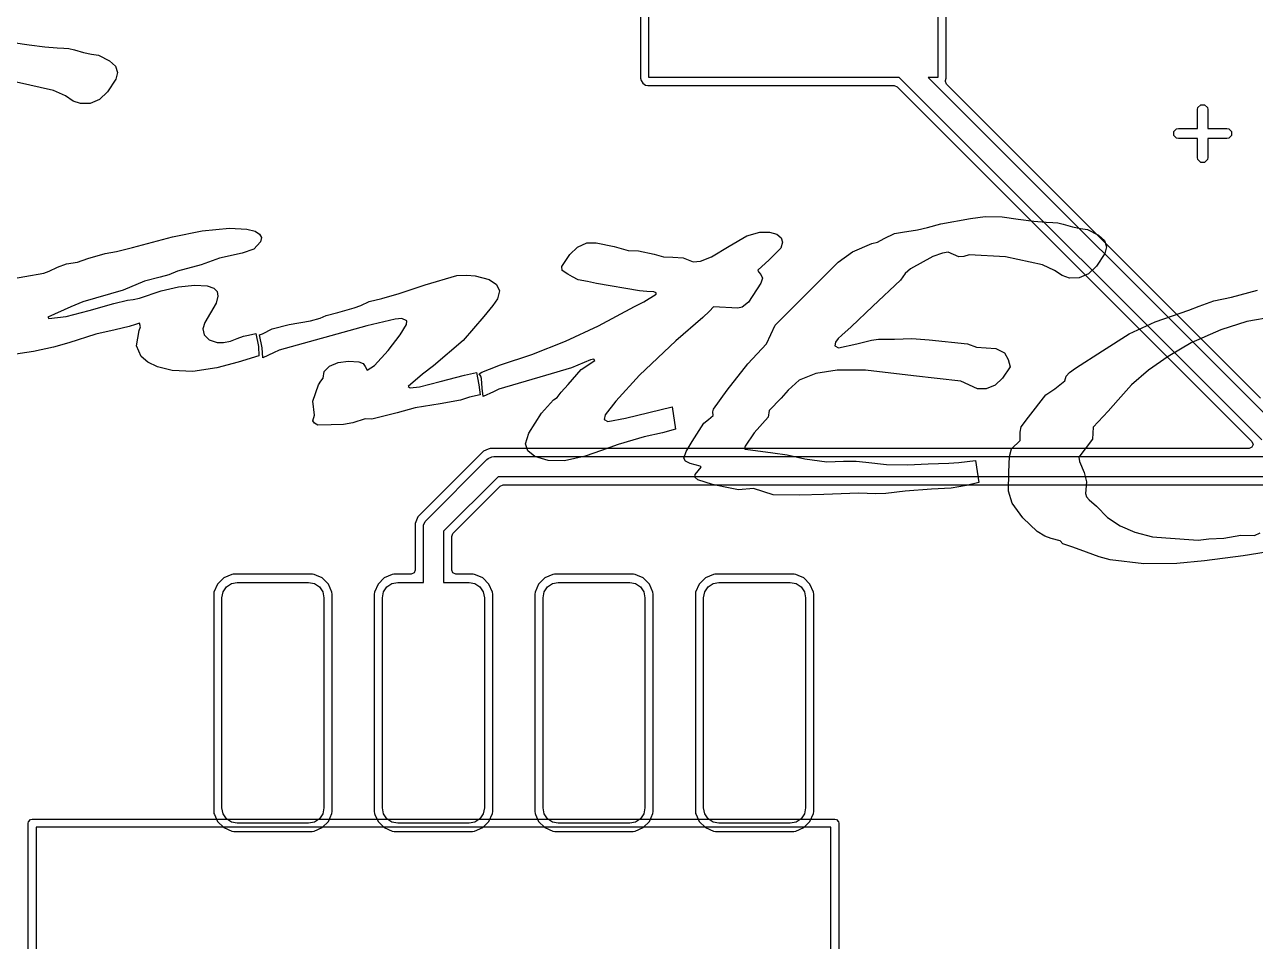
# Model space of a CAD drawing. Extents: x 125.5 to 181.1, y -135.3 to -67.6.
# Drawn here: x 136.42 to 151.76, y -112.86 to -101.44 of the extents above; entities that cross this region are included whole.
import ezdxf

# ---------------------------------------------------------------- set-up
doc = ezdxf.new("R2010")
doc.units = 0
doc.layers.add('BLACK', color=7, linetype='CONTINUOUS')

msp = doc.modelspace()

# ---------------------------------------------------------------- linework, layer by layer
at = {"layer": 'BLACK', "linetype": 'CONTINUOUS'}
for p, q in [((144.0975, -99.089908), (144.0975, -102.110091)), ((144.2, -102.1), (144.2, -99.1)), ((147.8, -99.1), (147.8, -102.1)), ((147.9025, -102.110095), (147.902499, -99.089906)), ((136.282045, -101.666704), (136.482183, -101.695049)), ((136.482183, -101.695049), (136.674579, -101.719301)), ((136.674579, -101.719301), (136.831346, -101.733055)), ((136.831346, -101.733055), (136.911385, -101.736255)), ((136.911385, -101.736255), (136.974117, -101.741613)), ((136.974117, -101.741613), (137.043752, -101.758107)), ((137.043752, -101.758107), (137.159672, -101.790948)), ((137.159672, -101.790948), (137.259267, -101.811237)), ((137.259267, -101.811237), (137.34303, -101.823031)), ((137.34303, -101.823031), (137.482319, -101.892713)), ((137.482319, -101.892713), (137.556336, -101.961831)), ((137.556336, -101.961831), (137.583371, -102.037478)), ((137.583371, -102.037478), (137.561677, -102.121251)), ((144.0975, -102.110091), (144.097501, -102.110095)), ((144.097501, -102.110095), (144.103447, -102.139993)), ((147.320394, -102.1), (144.2, -102.1)), ((151.837597, -106.617202), (147.320394, -102.1)), ((147.8, -102.1), (147.679606, -102.1)), ((147.679606, -102.1), (151.980005, -106.4004)), ((147.896458, -102.140471), (147.902499, -102.110098)), ((147.902499, -102.110098), (147.9025, -102.110095)), ((136.785882, -102.26462), (136.324521, -102.161782)), ((136.932963, -102.331566), (136.785882, -102.26462)), ((137.561677, -102.121251), (137.455387, -102.28158)), ((144.103447, -102.139993), (144.126102, -102.173898)), ((144.126102, -102.173898), (144.160007, -102.196553)), ((144.160007, -102.196553), (144.189905, -102.2025)), ((144.189905, -102.2025), (147.257227, -102.202499)), ((147.257227, -102.202499), (147.292582, -102.217144)), ((147.292582, -102.217144), (151.712583, -106.637145)), ((147.895497, -102.150225), (147.896458, -102.140471)), ((147.910142, -102.18558), (147.895497, -102.150225)), ((148.011867, -102.287305), (147.910142, -102.18558)), ((137.028553, -102.396464), (136.932963, -102.331566)), ((137.121268, -102.42702), (137.028553, -102.396464)), ((137.358784, -102.373664), (137.241334, -102.426257)), ((137.455387, -102.28158), (137.358784, -102.373664)), ((149.579309, -103.854747), (148.011867, -102.287305)), ((137.241334, -102.426257), (137.121268, -102.42702)), ((151.0365, -102.5), (151.041334, -102.4757)), ((151.0365, -102.7365), (151.0365, -102.5)), ((151.041334, -102.4757), (151.0757, -102.441334)), ((151.0757, -102.441334), (151.1243, -102.441334)), ((151.1243, -102.441334), (151.158666, -102.4757)), ((151.158666, -102.4757), (151.1635, -102.5)), ((151.1635, -102.5), (151.1635, -102.7365)), ((150.741334, -102.7757), (150.7757, -102.741334)), ((150.741334, -102.8243), (150.741334, -102.7757)), ((150.7757, -102.858666), (150.741334, -102.8243)), ((150.7757, -102.741334), (150.8, -102.7365)), ((150.8, -102.8635), (150.7757, -102.858666)), ((150.8, -102.7365), (151.0365, -102.7365)), ((151.0365, -102.8635), (150.8, -102.8635)), ((151.0365, -103.1), (151.0365, -102.8635)), ((151.1635, -102.7365), (151.4, -102.7365)), ((151.4, -102.8635), (151.1635, -102.8635)), ((151.1635, -102.8635), (151.1635, -103.1)), ((151.4, -102.7365), (151.4243, -102.741334)), ((151.4243, -102.858666), (151.4, -102.8635)), ((151.4243, -102.741334), (151.458666, -102.7757)), ((151.458666, -102.8243), (151.4243, -102.858666)), ((151.458666, -102.7757), (151.458666, -102.8243)), ((151.041334, -103.1243), (151.0365, -103.1)), ((151.0757, -103.158666), (151.041334, -103.1243)), ((151.1243, -103.158666), (151.0757, -103.158666)), ((151.158666, -103.1243), (151.1243, -103.158666)), ((151.1635, -103.1), (151.158666, -103.1243)), ((147.671102, -103.969538), (147.835882, -103.926422)), ((147.835882, -103.926422), (148.205609, -103.856945)), ((148.205609, -103.856945), (148.389658, -103.83257)), ((148.389658, -103.83257), (148.602107, -103.839063)), ((148.602107, -103.839063), (148.802245, -103.867408)), ((148.802245, -103.867408), (148.994641, -103.891661)), ((148.994641, -103.891661), (149.151408, -103.905414)), ((149.151408, -103.905414), (149.231447, -103.908615)), ((149.231447, -103.908615), (149.294179, -103.913972)), ((149.294179, -103.913972), (149.363814, -103.930467)), ((149.363814, -103.930467), (149.479734, -103.963307)), ((150.679309, -104.954747), (149.579309, -103.854747)), ((137.770215, -104.220727), (138.266328, -104.087345)), ((138.266328, -104.087345), (138.635195, -104.012143)), ((138.635195, -104.012143), (138.975654, -103.976896)), ((138.975654, -103.976896), (139.194029, -103.990147)), ((139.194029, -103.990147), (139.296957, -104.017891)), ((139.296957, -104.017891), (139.352033, -104.051737)), ((139.352033, -104.051737), (139.375691, -104.094058)), ((139.375691, -104.094058), (139.363837, -104.14707)), ((145.201755, -104.203011), (145.422153, -104.075001)), ((145.422153, -104.075001), (145.58191, -104.026316)), ((145.58191, -104.026316), (145.701976, -104.026586)), ((145.701976, -104.026586), (145.795986, -104.055275)), ((145.795986, -104.055275), (145.848649, -104.097586)), ((145.848649, -104.097586), (145.866386, -104.151558)), ((147.133749, -104.107423), (147.259038, -104.043703)), ((147.259038, -104.043703), (147.361783, -104.027842)), ((147.361783, -104.027842), (147.547239, -104.000028)), ((147.547239, -104.000028), (147.671102, -103.969538)), ((149.479734, -103.963307), (149.579329, -103.983596)), ((149.579329, -103.983596), (149.663092, -103.99539)), ((149.663092, -103.99539), (149.802381, -104.065072)), ((149.802381, -104.065072), (149.876398, -104.13419)), ((137.570483, -104.27008), (137.770215, -104.220727)), ((139.278023, -104.238335), (139.135805, -104.290638)), ((139.363837, -104.14707), (139.278023, -104.238335)), ((143.215011, -104.308203), (143.311609, -104.216694)), ((143.311609, -104.216694), (143.429477, -104.162721)), ((143.429477, -104.162721), (143.545862, -104.161275)), ((143.545862, -104.161275), (143.76864, -104.207501)), ((143.76864, -104.207501), (143.944254, -104.256075)), ((143.944254, -104.256075), (144.071348, -104.262117)), ((144.981904, -104.33771), (145.201755, -104.203011)), ((145.844098, -104.226245), (145.701219, -104.371435)), ((145.866386, -104.151558), (145.844098, -104.226245)), ((146.735646, -104.273828), (146.979426, -104.171231)), ((146.979426, -104.171231), (147.046927, -104.154116)), ((147.046927, -104.154116), (147.133749, -104.107423)), ((149.876398, -104.13419), (149.903433, -104.209837)), ((149.903433, -104.209837), (149.881739, -104.29361)), ((136.945346, -104.421255), (137.08166, -104.400153)), ((137.08166, -104.400153), (137.213446, -104.354443)), ((137.213446, -104.354443), (137.426498, -104.29355)), ((137.426498, -104.29355), (137.570483, -104.27008)), ((138.850973, -104.351771), (138.621785, -104.435612)), ((139.135805, -104.290638), (138.850973, -104.351771)), ((143.115136, -104.457838), (143.215011, -104.308203)), ((144.071348, -104.262117), (144.26815, -104.302522)), ((144.26815, -104.302522), (144.384292, -104.336394)), ((144.384292, -104.336394), (144.497409, -104.341707)), ((144.497409, -104.341707), (144.626331, -104.348815)), ((144.626331, -104.348815), (144.754126, -104.398877)), ((144.754126, -104.398877), (144.842105, -104.391299)), ((144.842105, -104.391299), (144.981904, -104.33771)), ((145.701219, -104.371435), (145.558192, -104.50147)), ((145.772441, -105.188044), (146.558674, -104.402094)), ((146.558674, -104.402094), (146.735646, -104.273828)), ((147.738469, -104.3326), (147.458703, -104.486143)), ((147.856697, -104.28984), (147.738469, -104.3326)), ((147.92876, -104.277366), (147.856697, -104.28984)), ((148.060585, -104.336572), (147.92876, -104.277366)), ((148.125047, -104.329833), (148.060585, -104.336572)), ((148.190839, -104.308697), (148.125047, -104.329833)), ((148.644583, -104.334142), (148.190839, -104.308697)), ((149.105944, -104.43698), (148.644583, -104.334142)), ((149.881739, -104.29361), (149.775449, -104.453939)), ((136.188968, -104.624188), (136.66348, -104.538714)), ((136.66348, -104.538714), (136.731904, -104.514073)), ((136.731904, -104.514073), (136.832991, -104.464191)), ((136.832991, -104.464191), (136.945346, -104.421255)), ((138.22242, -104.55889), (138.114446, -104.590693)), ((138.326737, -104.513545), (138.22242, -104.55889)), ((138.621785, -104.435612), (138.326737, -104.513545)), ((141.81013, -104.567753), (141.931231, -104.562073)), ((141.931231, -104.562073), (142.035334, -104.570509)), ((143.122025, -104.507911), (143.115136, -104.457838)), ((143.191209, -104.552104), (143.122025, -104.507911)), ((143.251009, -104.583233), (143.191209, -104.552104)), ((145.558192, -104.50147), (145.568521, -104.522884)), ((145.568521, -104.522884), (145.596646, -104.555373)), ((145.596646, -104.555373), (145.617272, -104.600676)), ((147.393967, -104.542435), (147.335688, -104.628387)), ((147.458703, -104.486143), (147.393967, -104.542435)), ((149.253025, -104.503925), (149.105944, -104.43698)), ((149.348615, -104.568823), (149.253025, -104.503925)), ((149.678846, -104.546023), (149.561395, -104.598616)), ((149.775449, -104.453939), (149.678846, -104.546023)), ((137.916098, -104.639051), (137.650442, -104.751431)), ((138.114446, -104.590693), (137.916098, -104.639051)), ((138.126564, -104.759995), (138.339386, -104.709224)), ((138.339386, -104.709224), (138.544797, -104.687373)), ((138.544797, -104.687373), (138.69885, -104.697956)), ((138.69885, -104.697956), (138.780124, -104.725181)), ((141.089564, -104.793865), (141.412871, -104.685946)), ((141.412871, -104.685946), (141.81013, -104.567753)), ((142.035334, -104.570509), (142.209699, -104.618824)), ((142.209699, -104.618824), (142.303724, -104.680332)), ((142.303724, -104.680332), (142.341483, -104.757801)), ((143.321074, -104.62014), (143.251009, -104.583233)), ((143.435871, -104.643358), (143.321074, -104.62014)), ((143.547973, -104.665853), (143.435871, -104.643358)), ((144.082676, -104.760135), (143.547973, -104.665853)), ((145.594971, -104.665442), (145.440002, -104.899768)), ((145.617272, -104.600676), (145.594971, -104.665442)), ((147.335688, -104.628387), (146.989266, -104.951968)), ((149.44133, -104.599379), (149.348615, -104.568823)), ((149.561395, -104.598616), (149.44133, -104.599379)), ((137.650442, -104.751431), (137.149405, -104.898199)), ((137.704372, -104.875274), (137.775418, -104.86548)), ((137.775418, -104.86548), (137.856735, -104.852289)), ((137.856735, -104.852289), (138.126564, -104.759995)), ((138.780124, -104.725181), (138.822871, -104.769426)), ((138.833027, -104.826431), (138.809997, -104.911002)), ((138.822871, -104.769426), (138.833027, -104.826431)), ((140.716829, -104.891829), (140.875561, -104.855583)), ((140.875561, -104.855583), (141.089564, -104.793865)), ((142.316606, -104.858691), (142.255879, -104.940243)), ((142.341483, -104.757801), (142.316606, -104.858691)), ((144.176574, -104.76702), (144.082676, -104.760135)), ((144.138174, -104.895663), (144.292886, -104.799929)), ((144.26348, -104.772423), (144.176574, -104.76702)), ((144.293034, -104.783091), (144.26348, -104.772423)), ((144.292886, -104.799929), (144.293034, -104.783091)), ((151.238662, -104.885792), (151.458329, -104.839953)), ((151.458329, -104.839953), (151.782754, -104.750832)), ((136.999458, -104.960051), (136.71412, -105.088058)), ((136.941877, -105.078616), (137.229432, -105.004322)), ((137.149405, -104.898199), (136.999458, -104.960051)), ((137.229432, -105.004322), (137.536942, -104.917426)), ((137.536942, -104.917426), (137.704372, -104.875274)), ((138.809997, -104.911002), (138.667997, -105.154063)), ((140.327206, -105.030713), (140.528202, -104.97191)), ((140.528202, -104.97191), (140.613058, -104.943222)), ((140.613058, -104.943222), (140.716829, -104.891829)), ((142.255879, -104.940243), (142.143663, -105.080672)), ((143.572956, -105.193163), (144.021677, -104.955228)), ((144.021677, -104.955228), (144.138174, -104.895663)), ((144.954147, -105.013004), (144.87375, -105.091831)), ((145.006564, -104.958011), (144.954147, -105.013004)), ((145.309762, -104.97328), (145.006564, -104.958011)), ((145.36313, -104.963216), (145.309762, -104.97328)), ((145.440002, -104.899768), (145.36313, -104.963216)), ((146.989266, -104.951968), (146.721153, -105.206273)), ((150.506041, -105.145988), (150.926666, -105.000418)), ((151.821867, -106.097305), (150.679309, -104.954747)), ((150.926666, -105.000418), (151.055834, -104.951271)), ((151.055834, -104.951271), (151.238662, -104.885792)), ((136.71412, -105.088058), (136.724125, -105.104455)), ((136.724125, -105.104455), (136.941877, -105.078616)), ((137.856581, -105.164012), (137.807296, -105.178386)), ((137.867266, -105.208553), (137.856581, -105.164012)), ((138.667997, -105.154063), (138.642807, -105.233078)), ((139.506067, -105.230659), (139.71811, -105.177772)), ((139.71811, -105.177772), (139.984253, -105.1312)), ((139.984253, -105.1312), (140.104904, -105.10064)), ((140.104904, -105.10064), (140.179843, -105.066484)), ((140.179843, -105.066484), (140.327206, -105.030713)), ((141.039964, -105.113536), (140.688471, -105.194362)), ((141.124908, -105.105399), (141.039964, -105.113536)), ((141.101474, -105.306867), (141.181449, -105.177867)), ((141.185684, -105.130995), (141.124908, -105.105399)), ((141.181449, -105.177867), (141.185684, -105.130995)), ((142.143663, -105.080672), (141.888044, -105.376118)), ((144.87375, -105.091831), (144.535271, -105.384076)), ((150.181947, -105.294938), (150.506041, -105.145988)), ((151.651163, -105.140567), (151.325071, -105.243443)), ((151.984428, -105.083711), (151.651163, -105.140567)), ((137.309455, -105.300173), (136.975374, -105.4052)), ((137.553164, -105.243693), (137.309455, -105.300173)), ((137.727291, -105.204705), (137.553164, -105.243693)), ((137.807296, -105.178386), (137.727291, -105.204705)), ((137.820048, -105.444852), (137.852572, -105.255317)), ((137.852572, -105.255317), (137.867266, -105.208553)), ((138.642807, -105.233078), (138.661941, -105.307258)), ((138.661941, -105.307258), (138.723172, -105.368773)), ((139.070634, -105.352785), (139.152617, -105.322103)), ((139.152617, -105.322103), (139.211777, -105.313437)), ((139.211777, -105.313437), (139.305547, -105.28905)), ((139.305547, -105.28905), (139.336378, -105.452469)), ((139.348851, -105.30859), (139.38811, -105.293935)), ((139.385494, -105.47105), (139.348851, -105.30859)), ((139.38811, -105.293935), (139.506067, -105.230659)), ((140.688471, -105.194362), (139.597255, -105.497476)), ((140.953631, -105.500784), (141.101474, -105.306867)), ((143.160255, -105.385914), (143.572956, -105.193163)), ((145.665323, -105.418407), (145.772441, -105.188044)), ((146.605664, -105.310411), (146.558801, -105.354478)), ((146.721153, -105.206273), (146.605664, -105.310411)), ((149.850513, -105.506085), (150.181947, -105.294938)), ((151.325071, -105.243443), (150.957153, -105.408067)), ((136.784268, -105.462771), (136.536938, -105.514644)), ((136.975374, -105.4052), (136.784268, -105.462771)), ((137.875369, -105.576294), (137.820048, -105.444852)), ((138.723172, -105.368773), (138.824298, -105.403593)), ((138.824298, -105.403593), (138.90081, -105.40394)), ((138.90081, -105.40394), (138.99035, -105.385255)), ((138.99035, -105.385255), (139.070634, -105.352785)), ((139.336378, -105.452469), (139.34388, -105.567629)), ((139.392633, -105.592842), (139.385494, -105.47105)), ((141.888044, -105.376118), (141.517854, -105.69278)), ((142.742144, -105.552455), (143.160255, -105.385914)), ((144.535271, -105.384076), (144.083282, -105.808087)), ((145.434, -105.669775), (145.665323, -105.418407)), ((146.525864, -105.39728), (146.518987, -105.445422)), ((146.518987, -105.445422), (146.563567, -105.469155)), ((146.558801, -105.354478), (146.525864, -105.39728)), ((146.563567, -105.469155), (146.789851, -105.417787)), ((146.789851, -105.417787), (146.972565, -105.372193)), ((146.972565, -105.372193), (147.063426, -105.363349)), ((147.063426, -105.363349), (147.26223, -105.36269)), ((147.26223, -105.36269), (147.475883, -105.353241)), ((147.475883, -105.353241), (147.692373, -105.368845)), ((147.692373, -105.368845), (148.171827, -105.419904)), ((148.171827, -105.419904), (148.280273, -105.460851)), ((148.280273, -105.460851), (148.521845, -105.475918)), ((148.521845, -105.475918), (148.63027, -105.532982)), ((150.957153, -105.408067), (150.668703, -105.576079)), ((136.536938, -105.514644), (136.232508, -105.558929)), ((137.957759, -105.647113), (137.875369, -105.576294)), ((139.34388, -105.567629), (139.083422, -105.645956)), ((139.525485, -105.531944), (139.392633, -105.592842)), ((139.597255, -105.497476), (139.525485, -105.531944)), ((140.328588, -105.653711), (140.460109, -105.634713)), ((140.460109, -105.634713), (140.585896, -105.643527)), ((140.782378, -105.690325), (140.953631, -105.500784)), ((142.35165, -105.679337), (142.742144, -105.552455)), ((143.471894, -105.61844), (143.235343, -105.716607)), ((143.357642, -105.73842), (143.526352, -105.627298)), ((143.514095, -105.61224), (143.471894, -105.61844)), ((143.526352, -105.627298), (143.514095, -105.61224)), ((148.63027, -105.532982), (148.677467, -105.612731)), ((148.677467, -105.612731), (148.701116, -105.707177)), ((149.517017, -105.722076), (149.850513, -105.506085)), ((150.668703, -105.576079), (150.424965, -105.747502)), ((138.081684, -105.704931), (137.957759, -105.647113)), ((138.261065, -105.749955), (138.081684, -105.704931)), ((138.520683, -105.763243), (138.261065, -105.749955)), ((138.819947, -105.718544), (138.520683, -105.763243)), ((139.083422, -105.645956), (138.819947, -105.718544)), ((140.143861, -105.848813), (140.157057, -105.764832)), ((140.157057, -105.764832), (140.220443, -105.698241)), ((140.220443, -105.698241), (140.328588, -105.653711)), ((140.585896, -105.643527), (140.643723, -105.664688)), ((140.643723, -105.664688), (140.666895, -105.700715)), ((140.666895, -105.700715), (140.693214, -105.748014)), ((140.693214, -105.748014), (140.782378, -105.690325)), ((141.517854, -105.69278), (141.382713, -105.79866)), ((141.903924, -105.809464), (142.054857, -105.776307)), ((142.054857, -105.776307), (142.082473, -105.928247)), ((142.085051, -105.794776), (142.120764, -105.7728)), ((142.120764, -105.7728), (142.215558, -105.733464)), ((142.215558, -105.733464), (142.35165, -105.679337)), ((143.235343, -105.716607), (142.91386, -105.814184)), ((143.193457, -105.926727), (143.357642, -105.73842)), ((145.176955, -105.998451), (145.434, -105.669775)), ((146.280919, -105.787613), (146.073376, -105.870775)), ((146.544409, -105.747904), (146.280919, -105.787613)), ((146.901475, -105.746987), (146.544409, -105.747904)), ((147.497925, -105.817931), (146.901475, -105.746987)), ((148.701116, -105.707177), (148.606101, -105.848193)), ((149.40077, -105.821368), (149.442763, -105.775202)), ((149.442763, -105.775202), (149.517017, -105.722076)), ((150.424965, -105.747502), (150.214688, -105.930085)), ((140.016138, -106.134321), (140.085818, -105.928854)), ((140.085818, -105.928854), (140.113853, -105.886428)), ((140.113853, -105.886428), (140.143861, -105.848813)), ((141.382713, -105.79866), (141.20415, -105.951943)), ((141.34364, -105.95397), (141.601944, -105.890143)), ((141.601944, -105.890143), (141.903924, -105.809464)), ((142.082473, -105.928247), (142.097396, -106.053892)), ((142.108646, -105.823241), (142.085051, -105.794776)), ((142.114058, -105.851973), (142.108646, -105.823241)), ((142.122055, -105.971188), (142.114058, -105.851973)), ((142.91386, -105.814184), (142.333421, -105.986137)), ((143.107967, -106.02301), (143.193457, -105.926727)), ((144.083282, -105.808087), (143.791026, -106.133035)), ((146.073376, -105.870775), (145.934208, -105.998546)), ((148.08902, -105.884956), (147.497925, -105.817931)), ((148.292823, -105.981655), (148.08902, -105.884956)), ((148.515123, -105.932312), (148.404343, -105.980989)), ((148.606101, -105.848193), (148.515123, -105.932312)), ((149.258812, -105.979617), (149.383428, -105.878577)), ((149.383428, -105.878577), (149.40077, -105.821368)), ((150.214688, -105.930085), (150.04592, -106.116669)), ((141.20415, -105.951943), (141.227657, -105.96948)), ((141.227657, -105.96948), (141.34364, -105.95397)), ((141.966234, -106.082351), (141.852349, -106.122536)), ((142.097396, -106.053892), (141.966234, -106.082351)), ((142.135799, -106.073808), (142.122055, -105.971188)), ((142.266145, -106.015692), (142.135799, -106.073808)), ((142.333421, -105.986137), (142.266145, -106.015692)), ((143.014184, -106.118326), (143.058069, -106.088863)), ((143.058069, -106.088863), (143.107967, -106.02301)), ((145.007934, -106.234764), (145.176955, -105.998451)), ((145.848761, -106.094588), (145.69738, -106.251423)), ((145.934208, -105.998546), (145.848761, -106.094588)), ((148.404343, -105.980989), (148.292823, -105.981655)), ((148.928355, -106.33379), (149.14724, -106.054684)), ((149.14724, -106.054684), (149.258812, -105.979617)), ((140.033387, -106.30849), (140.016138, -106.134321)), ((141.288175, -106.218242), (141.065488, -106.278924)), ((141.599561, -106.166503), (141.288175, -106.218242)), ((141.852349, -106.122536), (141.599561, -106.166503)), ((142.863094, -106.282653), (143.014184, -106.118326)), ((143.791026, -106.133035), (143.658316, -106.302835)), ((143.909294, -106.346841), (144.490633, -106.204064)), ((144.490633, -106.204064), (144.53313, -106.481889)), ((144.996166, -106.26493), (145.007934, -106.234764)), ((145.69738, -106.251423), (145.686732, -106.332381)), ((150.04592, -106.116669), (149.920348, -106.259703)), ((140.015149, -106.379925), (140.033387, -106.30849)), ((140.034442, -106.408761), (140.015149, -106.379925)), ((140.665447, -106.353472), (140.512812, -106.405426)), ((140.750567, -106.357569), (140.665447, -106.353472)), ((141.065488, -106.278924), (140.750567, -106.357569)), ((142.707323, -106.532958), (142.863094, -106.282653)), ((143.658316, -106.302835), (143.645971, -106.361421)), ((143.645971, -106.361421), (143.688912, -106.387593)), ((143.688912, -106.387593), (143.909294, -106.346841)), ((144.884444, -106.409414), (144.941833, -106.360506)), ((144.941833, -106.360506), (144.999867, -106.310225)), ((144.999867, -106.310225), (144.996166, -106.26493)), ((145.686732, -106.332381), (145.514282, -106.526423)), ((148.83893, -106.454676), (148.928355, -106.33379)), ((149.920348, -106.259703), (149.733633, -106.456934)), ((140.076552, -106.431674), (140.034442, -106.408761)), ((140.241929, -106.428593), (140.076552, -106.431674)), ((140.395105, -106.423857), (140.241929, -106.428593)), ((140.512812, -106.405426), (140.395105, -106.423857)), ((142.665537, -106.664347), (142.707323, -106.532958)), ((144.370926, -106.528684), (144.143239, -106.57658)), ((144.53313, -106.481889), (144.370926, -106.528684)), ((144.739771, -106.635635), (144.884444, -106.409414)), ((145.514282, -106.526423), (145.39944, -106.693174)), ((148.825345, -106.518004), (148.83893, -106.454676)), ((148.826336, -106.622095), (148.825345, -106.518004)), ((149.733633, -106.456934), (149.72553, -106.608031)), ((142.691304, -106.754087), (142.665537, -106.664347)), ((143.819105, -106.673193), (143.612225, -106.747079)), ((144.00276, -106.619021), (143.819105, -106.673193)), ((144.143239, -106.57658), (144.00276, -106.619021)), ((144.66412, -106.760685), (144.739771, -106.635635)), ((145.39944, -106.693174), (145.391148, -106.724201)), ((148.718485, -106.726339), (148.826336, -106.622095)), ((149.72553, -106.608031), (149.556717, -106.831732)), ((151.712583, -106.707855), (151.677228, -106.7225)), ((151.712583, -106.637145), (151.727228, -106.6725)), ((151.727228, -106.6725), (151.712583, -106.707855)), ((142.141129, -106.757136), (141.38855, -107.509717)), ((141.42903, -107.614194), (142.181612, -106.861611)), ((142.141134, -106.757132), (142.141129, -106.757136)), ((142.200257, -106.732644), (142.141134, -106.757132)), ((142.181612, -106.861611), (142.200554, -106.846066)), ((142.224744, -106.7225), (142.200257, -106.732644)), ((142.200554, -106.846066), (142.245614, -106.827402)), ((151.677228, -106.7225), (142.224744, -106.7225)), ((142.245614, -106.827402), (142.27, -106.825)), ((142.27, -106.825), (158.57, -106.825)), ((142.778419, -106.823796), (142.691304, -106.754087)), ((142.945456, -106.873801), (142.778419, -106.823796)), ((143.406246, -106.818148), (143.150311, -106.877681)), ((143.612225, -106.747079), (143.406246, -106.818148)), ((144.63814, -106.84227), (144.66412, -106.760685)), ((144.656721, -106.882642), (144.63814, -106.84227)), ((145.391148, -106.724201), (145.405543, -106.7317)), ((145.405543, -106.7317), (145.745659, -106.775302)), ((145.745659, -106.775302), (145.923969, -106.804015)), ((145.923969, -106.804015), (146.144157, -106.853505)), ((146.144157, -106.853505), (146.41888, -106.888553)), ((148.685528, -107.018389), (148.6944, -106.821793)), ((148.6944, -106.821793), (148.718485, -106.726339)), ((149.556717, -106.831732), (149.567141, -106.886893)), ((143.150311, -106.877681), (142.945456, -106.873801)), ((144.713386, -106.91166), (144.656721, -106.882642)), ((144.841192, -106.942698), (144.713386, -106.91166)), ((144.775518, -107.045451), (144.851579, -106.956931)), ((144.851579, -106.956931), (144.841192, -106.942698)), ((146.41888, -106.888553), (146.624819, -106.881712)), ((146.624819, -106.881712), (146.782888, -106.880071)), ((146.782888, -106.880071), (146.905347, -106.892983)), ((146.905347, -106.892983), (147.161775, -106.922077)), ((147.161775, -106.922077), (147.423174, -106.925263)), ((147.423174, -106.925263), (147.67931, -106.914873)), ((147.67931, -106.914873), (147.936271, -106.904379)), ((147.936271, -106.904379), (148.063268, -106.897259)), ((148.063268, -106.897259), (148.271173, -106.872412)), ((148.271173, -106.872412), (148.309191, -107.148207)), ((149.567141, -106.886893), (149.623938, -107.021905)), ((142.321777, -107.075), (141.642418, -107.754358)), ((158.518224, -107.075), (142.321777, -107.075)), ((144.774113, -107.082199), (144.775518, -107.045451)), ((144.811955, -107.115367), (144.774113, -107.082199)), ((144.994674, -107.171642), (144.811955, -107.115367)), ((148.309191, -107.148207), (148.158574, -107.184148)), ((148.682208, -107.256638), (148.685528, -107.018389)), ((149.623938, -107.021905), (149.654323, -107.139859)), ((149.654323, -107.139859), (149.641977, -107.283017)), ((141.759563, -107.78217), (142.349589, -107.192145)), ((142.349589, -107.192145), (142.384944, -107.1775)), ((142.384944, -107.1775), (158.455057, -107.1775)), ((145.15222, -107.206118), (144.994674, -107.171642)), ((145.319256, -107.237059), (145.15222, -107.206118)), ((145.503467, -107.223163), (145.319256, -107.237059)), ((145.749858, -107.302322), (145.503467, -107.223163)), ((146.078517, -107.303478), (145.749858, -107.302322)), ((146.381835, -107.295207), (146.078517, -107.303478)), ((146.812372, -107.280846), (146.381835, -107.295207)), ((147.027789, -107.288821), (146.812372, -107.280846)), ((147.153241, -107.285892), (147.027789, -107.288821)), ((147.39462, -107.254051), (147.153241, -107.285892)), ((147.723263, -107.230156), (147.39462, -107.254051)), ((147.967155, -107.21835), (147.723263, -107.230156)), ((148.158574, -107.184148), (147.967155, -107.21835)), ((148.728507, -107.403191), (148.682208, -107.256638)), ((149.641977, -107.283017), (149.652559, -107.323572)), ((149.652559, -107.323572), (149.685877, -107.363177)), ((148.857972, -107.58549), (148.728507, -107.403191)), ((149.685877, -107.363177), (149.778905, -107.443567)), ((149.778905, -107.443567), (149.914684, -107.580877)), ((141.324552, -107.573716), (141.289918, -107.657328)), ((141.324556, -107.57371), (141.324552, -107.573716)), ((141.38855, -107.509717), (141.324556, -107.57371)), ((141.413489, -107.63313), (141.42903, -107.614194)), ((149.037913, -107.758089), (148.857972, -107.58549)), ((149.914684, -107.580877), (150.070971, -107.68653)), ((141.289918, -107.657328), (141.289918, -108.23859)), ((141.392418, -107.702582), (141.39482, -107.678196)), ((141.392418, -108.39109), (141.392418, -107.702582)), ((141.39482, -107.678196), (141.413484, -107.633136)), ((141.413484, -107.633136), (141.413489, -107.63313)), ((141.642418, -107.754358), (141.642418, -108.39109)), ((141.744918, -107.817525), (141.759563, -107.78217)), ((149.131432, -107.814978), (149.037913, -107.758089)), ((150.070971, -107.68653), (150.255682, -107.766863)), ((150.255682, -107.766863), (150.475476, -107.82209)), ((151.744026, -107.806935), (151.816459, -107.775561)), ((141.744918, -108.23859), (141.744918, -107.817525)), ((149.211592, -107.84278), (149.131432, -107.814978)), ((149.324725, -107.873144), (149.211592, -107.84278)), ((149.359216, -107.912956), (149.324725, -107.873144)), ((149.482624, -107.951332), (149.359216, -107.912956)), ((150.475476, -107.82209), (150.640799, -107.8376)), ((150.640799, -107.8376), (151.042604, -107.865047)), ((151.042604, -107.865047), (151.174646, -107.849888)), ((151.174646, -107.849888), (151.362614, -107.84211)), ((151.362614, -107.84211), (151.574576, -107.801114)), ((151.574576, -107.801114), (151.744026, -107.806935)), ((149.654003, -108.014785), (149.482624, -107.951332)), ((149.809253, -108.071425), (149.654003, -108.014785)), ((149.948974, -108.10871), (149.809253, -108.071425)), ((151.603762, -108.060719), (151.121214, -108.123199)), ((152.141844, -107.973557), (151.603762, -108.060719)), ((141.289918, -108.23859), (141.275273, -108.273945)), ((141.759563, -108.273945), (141.744918, -108.23859)), ((150.364974, -108.158501), (149.948974, -108.10871)), ((150.777459, -108.155094), (150.364974, -108.158501)), ((151.121214, -108.123199), (150.777459, -108.155094)), ((138.904463, -108.33568), (138.827008, -108.413135)), ((138.904466, -108.335678), (138.904463, -108.33568)), ((139.004674, -108.291431), (138.904466, -108.335678)), ((139.000017, -108.405591), (139.072918, -108.39109)), ((139.004675, -108.291431), (139.004674, -108.291431)), ((139.02408, -108.28918), (139.004675, -108.291431)), ((139.029172, -108.28859), (139.02408, -108.28918)), ((140.005664, -108.28859), (139.029172, -108.28859)), ((139.072918, -108.39109), (139.961918, -108.39109)), ((139.961918, -108.39109), (140.034819, -108.405591)), ((140.011346, -108.289249), (140.005664, -108.28859)), ((140.03016, -108.291431), (140.011346, -108.289249)), ((140.06066, -108.304898), (140.03016, -108.291431)), ((140.130371, -108.335679), (140.06066, -108.304898)), ((140.207829, -108.413137), (140.130371, -108.335679)), ((140.904463, -108.33568), (140.827008, -108.413135)), ((140.904466, -108.335678), (140.904463, -108.33568)), ((141.004674, -108.291431), (140.904466, -108.335678)), ((141.000017, -108.405591), (141.072918, -108.39109)), ((141.004675, -108.291431), (141.004674, -108.291431)), ((141.02408, -108.28918), (141.004675, -108.291431)), ((141.029172, -108.28859), (141.02408, -108.28918)), ((141.239918, -108.28859), (141.029172, -108.28859)), ((141.072918, -108.39109), (141.392418, -108.39109)), ((141.275273, -108.273945), (141.239918, -108.28859)), ((141.642418, -108.39109), (141.961918, -108.39109)), ((141.794918, -108.28859), (141.759563, -108.273945)), ((142.005662, -108.28859), (141.794918, -108.28859)), ((141.961918, -108.39109), (142.034819, -108.405591)), ((142.005664, -108.28859), (142.005662, -108.28859)), ((142.011346, -108.289249), (142.005664, -108.28859)), ((142.03016, -108.291431), (142.011346, -108.289249)), ((142.06066, -108.304898), (142.03016, -108.291431)), ((142.130371, -108.335679), (142.06066, -108.304898)), ((142.207829, -108.413137), (142.130371, -108.335679)), ((142.904463, -108.33568), (142.827008, -108.413135)), ((142.904466, -108.335678), (142.904463, -108.33568)), ((143.004674, -108.291431), (142.904466, -108.335678)), ((143.000017, -108.405591), (143.072918, -108.39109)), ((143.004675, -108.291431), (143.004674, -108.291431)), ((143.02408, -108.28918), (143.004675, -108.291431)), ((143.029172, -108.28859), (143.02408, -108.28918)), ((144.005664, -108.28859), (143.029172, -108.28859)), ((143.072918, -108.39109), (143.961918, -108.39109)), ((143.961918, -108.39109), (144.034819, -108.405591)), ((144.011346, -108.289249), (144.005664, -108.28859)), ((144.03016, -108.291431), (144.011346, -108.289249)), ((144.06066, -108.304898), (144.03016, -108.291431)), ((144.130371, -108.335679), (144.06066, -108.304898)), ((144.207829, -108.413137), (144.130371, -108.335679)), ((144.904463, -108.33568), (144.827008, -108.413135)), ((144.904466, -108.335678), (144.904463, -108.33568)), ((145.004674, -108.291431), (144.904466, -108.335678)), ((145.000017, -108.405591), (145.072918, -108.39109)), ((145.004675, -108.291431), (145.004674, -108.291431)), ((145.02408, -108.28918), (145.004675, -108.291431)), ((145.029172, -108.28859), (145.02408, -108.28918)), ((146.005664, -108.28859), (145.029172, -108.28859)), ((145.072918, -108.39109), (145.961918, -108.39109)), ((145.961918, -108.39109), (146.034819, -108.405591)), ((146.011346, -108.289249), (146.005664, -108.28859)), ((146.03016, -108.291431), (146.011346, -108.289249)), ((146.06066, -108.304898), (146.03016, -108.291431)), ((146.130371, -108.335679), (146.06066, -108.304898)), ((146.207829, -108.413137), (146.130371, -108.335679)), ((138.782759, -108.513347), (138.779918, -108.537845)), ((138.779918, -108.537845), (138.779918, -111.244334)), ((138.827006, -108.413138), (138.782759, -108.513346)), ((138.782759, -108.513346), (138.782759, -108.513347)), ((138.827008, -108.413135), (138.827006, -108.413138)), ((138.882418, -108.58159), (138.896919, -108.508689)), ((138.896919, -108.508689), (138.938214, -108.446886)), ((138.938214, -108.446886), (139.000017, -108.405591)), ((140.034819, -108.405591), (140.096622, -108.446886)), ((140.096622, -108.446886), (140.137917, -108.508689)), ((140.137917, -108.508689), (140.152418, -108.58159)), ((140.252076, -108.513346), (140.207829, -108.413137)), ((140.254918, -108.537844), (140.252076, -108.513346)), ((140.254918, -108.537845), (140.254918, -108.537844)), ((140.254918, -111.244336), (140.254918, -108.537845)), ((140.782759, -108.513347), (140.779918, -108.537845)), ((140.779918, -108.537845), (140.779918, -111.244334)), ((140.827006, -108.413138), (140.782759, -108.513346)), ((140.782759, -108.513346), (140.782759, -108.513347)), ((140.827008, -108.413135), (140.827006, -108.413138)), ((140.882418, -108.58159), (140.896919, -108.508689)), ((140.896919, -108.508689), (140.938214, -108.446886)), ((140.938214, -108.446886), (141.000017, -108.405591)), ((142.034819, -108.405591), (142.096622, -108.446886)), ((142.096622, -108.446886), (142.137917, -108.508689)), ((142.137917, -108.508689), (142.152418, -108.58159)), ((142.252076, -108.513346), (142.207829, -108.413137)), ((142.254918, -108.537844), (142.252076, -108.513346)), ((142.254918, -108.537845), (142.254918, -108.537844)), ((142.254918, -111.244336), (142.254918, -108.537845)), ((142.782759, -108.513347), (142.779918, -108.537845)), ((142.779918, -108.537845), (142.779918, -111.244334)), ((142.827006, -108.413138), (142.782759, -108.513346)), ((142.782759, -108.513346), (142.782759, -108.513347)), ((142.827008, -108.413135), (142.827006, -108.413138)), ((142.882418, -108.58159), (142.896919, -108.508689)), ((142.896919, -108.508689), (142.938214, -108.446886)), ((142.938214, -108.446886), (143.000017, -108.405591)), ((144.034819, -108.405591), (144.096622, -108.446886)), ((144.096622, -108.446886), (144.137917, -108.508689)), ((144.137917, -108.508689), (144.152418, -108.58159)), ((144.252076, -108.513346), (144.207829, -108.413137)), ((144.254918, -108.537844), (144.252076, -108.513346)), ((144.254918, -108.537845), (144.254918, -108.537844)), ((144.254918, -111.244336), (144.254918, -108.537845)), ((144.782759, -108.513347), (144.779918, -108.537845)), ((144.779918, -108.537845), (144.779918, -111.244334)), ((144.827006, -108.413138), (144.782759, -108.513346)), ((144.782759, -108.513346), (144.782759, -108.513347)), ((144.827008, -108.413135), (144.827006, -108.413138)), ((144.882418, -108.58159), (144.896919, -108.508689)), ((144.896919, -108.508689), (144.938214, -108.446886)), ((144.938214, -108.446886), (145.000017, -108.405591)), ((146.034819, -108.405591), (146.096622, -108.446886)), ((146.096622, -108.446886), (146.137917, -108.508689)), ((146.137917, -108.508689), (146.152418, -108.58159)), ((146.252076, -108.513346), (146.207829, -108.413137)), ((146.254918, -108.537844), (146.252076, -108.513346)), ((146.254918, -111.244336), (146.254918, -108.537844)), ((138.882418, -111.20059), (138.882418, -108.58159)), ((140.152418, -108.58159), (140.152418, -111.20059)), ((140.882418, -111.20059), (140.882418, -108.58159)), ((142.152418, -108.58159), (142.152418, -111.20059)), ((142.882418, -111.20059), (142.882418, -108.58159)), ((144.152418, -108.58159), (144.152418, -111.20059)), ((144.882418, -111.20059), (144.882418, -108.58159)), ((146.152418, -108.58159), (146.152418, -111.20059)), ((138.779918, -111.244334), (138.782759, -111.268832)), ((138.782759, -111.268832), (138.782759, -111.268833)), ((138.782759, -111.268833), (138.788188, -111.281128)), ((138.788188, -111.281128), (138.827007, -111.369043)), ((138.896919, -111.273491), (138.882418, -111.20059)), ((138.938214, -111.335294), (138.896919, -111.273491)), ((140.137917, -111.273491), (140.096622, -111.335294)), ((140.152418, -111.20059), (140.137917, -111.273491)), ((140.207829, -111.369043), (140.252076, -111.268834)), ((140.252076, -111.268834), (140.254918, -111.244336)), ((140.779918, -111.244334), (140.782759, -111.268832)), ((140.782759, -111.268832), (140.782759, -111.268833)), ((140.782759, -111.268833), (140.788188, -111.281128)), ((140.788188, -111.281128), (140.827007, -111.369043)), ((140.896919, -111.273491), (140.882418, -111.20059)), ((140.938214, -111.335294), (140.896919, -111.273491)), ((142.137917, -111.273491), (142.096622, -111.335294)), ((142.152418, -111.20059), (142.137917, -111.273491)), ((142.207829, -111.369043), (142.252076, -111.268834)), ((142.252076, -111.268834), (142.254918, -111.244336)), ((142.779918, -111.244334), (142.782759, -111.268832)), ((142.782759, -111.268832), (142.782759, -111.268833)), ((142.782759, -111.268833), (142.788188, -111.281128)), ((142.788188, -111.281128), (142.827007, -111.369043)), ((142.896919, -111.273491), (142.882418, -111.20059)), ((142.938214, -111.335294), (142.896919, -111.273491)), ((144.137917, -111.273491), (144.096622, -111.335294)), ((144.152418, -111.20059), (144.137917, -111.273491)), ((144.207829, -111.369043), (144.252076, -111.268834)), ((144.252076, -111.268834), (144.254918, -111.244336)), ((144.779918, -111.244334), (144.782759, -111.268832)), ((144.782759, -111.268832), (144.782759, -111.268833)), ((144.782759, -111.268833), (144.788188, -111.281128)), ((144.788188, -111.281128), (144.827007, -111.369043)), ((144.896919, -111.273491), (144.882418, -111.20059)), ((144.938214, -111.335294), (144.896919, -111.273491)), ((146.137917, -111.273491), (146.096622, -111.335294)), ((146.152418, -111.20059), (146.137917, -111.273491)), ((146.207829, -111.369043), (146.252076, -111.268834)), ((146.252076, -111.268834), (146.254918, -111.244336)), ((136.467418, -111.39109), (136.471224, -111.371956)), ((136.467418, -120.19109), (136.467418, -111.39109)), ((136.471224, -111.371956), (136.498284, -111.344896)), ((136.498284, -111.344896), (136.517418, -111.34109)), ((136.517418, -111.34109), (146.517418, -111.34109)), ((146.467418, -111.44109), (136.567418, -111.44109)), ((136.567418, -111.44109), (136.567418, -120.19109)), ((138.827007, -111.369043), (138.904465, -111.446501)), ((138.904465, -111.446501), (139.004674, -111.490748)), ((139.000017, -111.376589), (138.938214, -111.335294)), ((139.072918, -111.39109), (139.000017, -111.376589)), ((139.961918, -111.39109), (139.072918, -111.39109)), ((140.034819, -111.376589), (139.961918, -111.39109)), ((140.030162, -111.490748), (140.130371, -111.446501)), ((140.096622, -111.335294), (140.034819, -111.376589)), ((140.130371, -111.446501), (140.207829, -111.369043)), ((140.827007, -111.369043), (140.904465, -111.446501)), ((140.904465, -111.446501), (141.004674, -111.490748)), ((141.000017, -111.376589), (140.938214, -111.335294)), ((141.072918, -111.39109), (141.000017, -111.376589)), ((141.961918, -111.39109), (141.072918, -111.39109)), ((142.034819, -111.376589), (141.961918, -111.39109)), ((142.030162, -111.490748), (142.130371, -111.446501)), ((142.096622, -111.335294), (142.034819, -111.376589)), ((142.130371, -111.446501), (142.207829, -111.369043)), ((142.827007, -111.369043), (142.904465, -111.446501)), ((142.904465, -111.446501), (143.004674, -111.490748)), ((143.000017, -111.376589), (142.938214, -111.335294)), ((143.072918, -111.39109), (143.000017, -111.376589)), ((143.961918, -111.39109), (143.072918, -111.39109)), ((144.034819, -111.376589), (143.961918, -111.39109)), ((144.030162, -111.490748), (144.130371, -111.446501)), ((144.096622, -111.335294), (144.034819, -111.376589)), ((144.130371, -111.446501), (144.207829, -111.369043)), ((144.827007, -111.369043), (144.904465, -111.446501)), ((144.904465, -111.446501), (145.004674, -111.490748)), ((145.000017, -111.376589), (144.938214, -111.335294)), ((145.072918, -111.39109), (145.000017, -111.376589)), ((145.961918, -111.39109), (145.072918, -111.39109)), ((146.034819, -111.376589), (145.961918, -111.39109)), ((146.030162, -111.490748), (146.130371, -111.446501)), ((146.096622, -111.335294), (146.034819, -111.376589)), ((146.130371, -111.446501), (146.207829, -111.369043)), ((146.467418, -120.19109), (146.467418, -111.44109)), ((146.517418, -111.34109), (146.536552, -111.344896)), ((146.536552, -111.344896), (146.563612, -111.371956)), ((146.563612, -111.371956), (146.567418, -111.39109)), ((146.567418, -111.39109), (146.567418, -120.19109)), ((139.004674, -111.490748), (139.029172, -111.49359)), ((139.029172, -111.49359), (139.029174, -111.49359)), ((139.029174, -111.49359), (140.005662, -111.49359)), ((140.005662, -111.49359), (140.005664, -111.49359)), ((140.005664, -111.49359), (140.030162, -111.490748)), ((141.004674, -111.490748), (141.029172, -111.49359)), ((141.029172, -111.49359), (141.029174, -111.49359)), ((141.029174, -111.49359), (142.005662, -111.49359)), ((142.005662, -111.49359), (142.005664, -111.49359)), ((142.005664, -111.49359), (142.030162, -111.490748)), ((143.004674, -111.490748), (143.029172, -111.49359)), ((143.029172, -111.49359), (143.029174, -111.49359)), ((143.029174, -111.49359), (144.005662, -111.49359)), ((144.005662, -111.49359), (144.005664, -111.49359)), ((144.005664, -111.49359), (144.030162, -111.490748)), ((145.004674, -111.490748), (145.029172, -111.49359)), ((145.029172, -111.49359), (145.029174, -111.49359)), ((145.029174, -111.49359), (146.005662, -111.49359)), ((146.005662, -111.49359), (146.005664, -111.49359)), ((146.005664, -111.49359), (146.030162, -111.490748))]:
    msp.add_line(p, q, dxfattribs=at)

doc.saveas('drawing.dxf')
